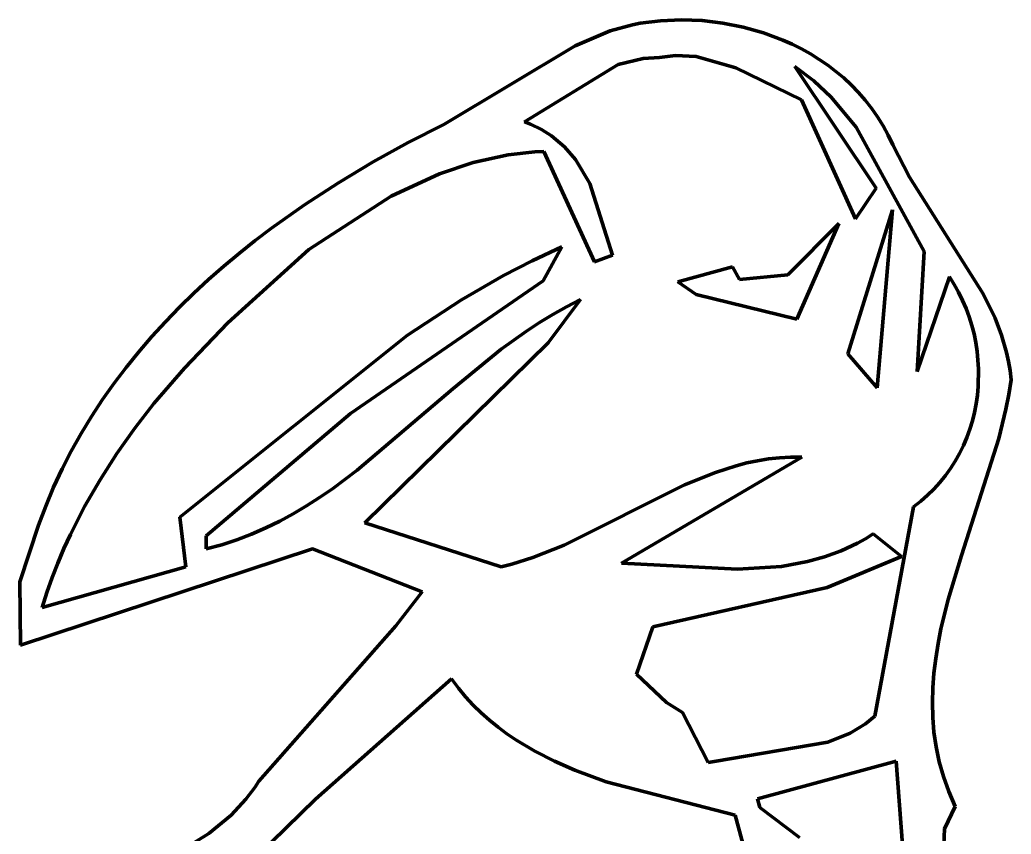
# Model space of a CAD drawing. Header units: millimetres. Extents: x 0 to 10.4, y 0 to 10.4.
# Drawn here: x 7.143 to 7.848, y 7.192 to 7.771 of the extents above; entities that cross this region are included whole.
import ezdxf

# ---------------------------------------------------------------- set-up
doc = ezdxf.new("R2010")
doc.units = ezdxf.units.MM
doc.layers.add('color#2b2b2bff', color=7, linetype='CONTINUOUS', lineweight=100)
doc.layers.add('color#fdfdfdff', color=7, linetype='CONTINUOUS', lineweight=100)

msp = doc.modelspace()

# ---------------------------------------------------------------- linework, layer by layer
at = {"layer": 'color#2b2b2bff'}
for p, q in [((7.56299, 7.76355), (7.57881, 7.76801)), ((7.57881, 7.76801), (7.58426, 7.76911)), ((7.58426, 7.76911), (7.5988, 7.77087)), ((7.5988, 7.77087), (7.61354, 7.77146)), ((7.61354, 7.77146), (7.62833, 7.77089)), ((7.62833, 7.77089), (7.64307, 7.76917)), ((7.64307, 7.76917), (7.65763, 7.76629)), ((7.65763, 7.76629), (7.67189, 7.76227)), ((7.53808, 7.75296), (7.56299, 7.76355)), ((7.67189, 7.76227), (7.68573, 7.7571)), ((7.44453, 7.69706), (7.53808, 7.75296)), ((7.68573, 7.7571), (7.69245, 7.75409)), ((7.69245, 7.75409), (7.69903, 7.7508)), ((7.69903, 7.7508), (7.70543, 7.74723)), ((7.58646, 7.74395), (7.56848, 7.73959)), ((7.59789, 7.74465), (7.58646, 7.74395)), ((7.60927, 7.746), (7.59789, 7.74465)), ((7.62401, 7.7453), (7.60927, 7.746)), ((7.65223, 7.73744), (7.62401, 7.7453)), ((7.70543, 7.74723), (7.71166, 7.74337)), ((7.56848, 7.73959), (7.50204, 7.69883)), ((7.69913, 7.71453), (7.65223, 7.73744)), ((7.70777, 7.728), (7.69421, 7.73825)), ((7.69421, 7.73825), (7.75217, 7.65176)), ((7.71166, 7.74337), (7.71769, 7.73924)), ((7.71769, 7.73924), (7.72351, 7.73482)), ((7.72351, 7.73482), (7.7291, 7.73012)), ((7.7291, 7.73012), (7.73445, 7.72515)), ((7.72003, 7.71656), (7.70777, 7.728)), ((7.73445, 7.72515), (7.73954, 7.71989)), ((7.73797, 7.69527), (7.72003, 7.71656)), ((7.73954, 7.71989), (7.74437, 7.71436)), ((7.73746, 7.63009), (7.69913, 7.71453)), ((7.74437, 7.71436), (7.7489, 7.70855)), ((7.7489, 7.70855), (7.75313, 7.70246)), ((7.75313, 7.70246), (7.75705, 7.6961)), ((7.41927, 7.68419), (7.44453, 7.69706)), ((7.50204, 7.69883), (7.50624, 7.69719)), ((7.50624, 7.69719), (7.51403, 7.69338)), ((7.78631, 7.60674), (7.73797, 7.69527)), ((7.75705, 7.6961), (7.76063, 7.68946)), ((7.51403, 7.69338), (7.52107, 7.68892)), ((7.52107, 7.68892), (7.53032, 7.68113)), ((7.76063, 7.68946), (7.76387, 7.68254)), ((7.39423, 7.67039), (7.41927, 7.68419)), ((7.53032, 7.68113), (7.53816, 7.67219)), ((7.76387, 7.68254), (7.77574, 7.65953)), ((7.49025, 7.67542), (7.46556, 7.67001)), ((7.50921, 7.6776), (7.49025, 7.67542)), ((7.51561, 7.67794), (7.50921, 7.6776)), ((7.55182, 7.59929), (7.51561, 7.67794)), ((7.36956, 7.65565), (7.39423, 7.67039)), ((7.46556, 7.67001), (7.44157, 7.66206)), ((7.53816, 7.67219), (7.54851, 7.65518)), ((7.44157, 7.66206), (7.40702, 7.64615)), ((7.77574, 7.65953), (7.82833, 7.57663)), ((7.3454, 7.63993), (7.36956, 7.65565)), ((7.54851, 7.65518), (7.56453, 7.60422)), ((7.75217, 7.65176), (7.73746, 7.63009)), ((7.40702, 7.64615), (7.34861, 7.60808)), ((7.32187, 7.62324), (7.3454, 7.63993)), ((7.73208, 7.53396), (7.76384, 7.63633)), ((7.76384, 7.63633), (7.75286, 7.50993)), ((7.68926, 7.59021), (7.7256, 7.62663)), ((7.7256, 7.62663), (7.69569, 7.5586)), ((7.31039, 7.61451), (7.32187, 7.62324)), ((7.29912, 7.60554), (7.31039, 7.61451)), ((7.50753, 7.60021), (7.52847, 7.60997)), ((7.52847, 7.60997), (7.51513, 7.58601)), ((7.28808, 7.59631), (7.29912, 7.60554)), ((7.34861, 7.60808), (7.29091, 7.55596)), ((7.56453, 7.60422), (7.55182, 7.59929)), ((7.7814, 7.52135), (7.78631, 7.60674)), ((7.27728, 7.58682), (7.28808, 7.59631)), ((7.48708, 7.58964), (7.50753, 7.60021)), ((7.61107, 7.58515), (7.64995, 7.59576)), ((7.64995, 7.59576), (7.65495, 7.58683)), ((7.45722, 7.5724), (7.48708, 7.58964)), ((7.65495, 7.58683), (7.68926, 7.59021)), ((7.80423, 7.58873), (7.7814, 7.52135)), ((7.80767, 7.5833), (7.80423, 7.58873)), ((7.26675, 7.57708), (7.27728, 7.58682)), ((7.51513, 7.58601), (7.37823, 7.49166)), ((7.62411, 7.57629), (7.61107, 7.58515)), ((7.81081, 7.57773), (7.80767, 7.5833)), ((7.2565, 7.56707), (7.26675, 7.57708)), ((7.69569, 7.5586), (7.62411, 7.57629)), ((7.81363, 7.57203), (7.81081, 7.57773)), ((7.82833, 7.57663), (7.83673, 7.55924)), ((7.41876, 7.54722), (7.45722, 7.5724)), ((7.54179, 7.57251), (7.51891, 7.54193)), ((7.52218, 7.56203), (7.53186, 7.56745)), ((7.53186, 7.56745), (7.54179, 7.57251)), ((7.81614, 7.5662), (7.81363, 7.57203)), ((7.24654, 7.5568), (7.2565, 7.56707)), ((7.51271, 7.55626), (7.52218, 7.56203)), ((7.81833, 7.56026), (7.81614, 7.5662)), ((7.82022, 7.55424), (7.81833, 7.56026)), ((7.23689, 7.54626), (7.24654, 7.5568)), ((7.29091, 7.55596), (7.26005, 7.52388)), ((7.50344, 7.55018), (7.51271, 7.55626)), ((7.8218, 7.54814), (7.82022, 7.55424)), ((7.83673, 7.55924), (7.84131, 7.54724)), ((7.22757, 7.53546), (7.23689, 7.54626)), ((7.25669, 7.41787), (7.41876, 7.54722)), ((7.48543, 7.53723), (7.50344, 7.55018)), ((7.82306, 7.54197), (7.8218, 7.54814)), ((7.84131, 7.54724), (7.84492, 7.53486)), ((7.51891, 7.54193), (7.3884, 7.4138)), ((7.82402, 7.53577), (7.82306, 7.54197)), ((7.21861, 7.52438), (7.22757, 7.53546)), ((7.45088, 7.50909), (7.48543, 7.53723)), ((7.75286, 7.50993), (7.73208, 7.53396)), ((7.82501, 7.52327), (7.82402, 7.53577)), ((7.84492, 7.53486), (7.84631, 7.52851)), ((7.84631, 7.52851), (7.8474, 7.52204)), ((7.21, 7.51304), (7.21861, 7.52438)), ((7.26005, 7.52388), (7.23838, 7.49859)), ((7.82476, 7.51078), (7.82501, 7.52327)), ((7.8474, 7.52204), (7.84817, 7.51544)), ((7.20178, 7.50142), (7.21, 7.51304)), ((7.82417, 7.50457), (7.82476, 7.51078)), ((7.84817, 7.51544), (7.84652, 7.50502)), ((7.38298, 7.45132), (7.45088, 7.50909)), ((7.82327, 7.49841), (7.82417, 7.50457)), ((7.84652, 7.50502), (7.84448, 7.49461)), ((7.19395, 7.48952), (7.20178, 7.50142)), ((7.23838, 7.49859), (7.2248, 7.4811)), ((7.82207, 7.4923), (7.82327, 7.49841)), ((7.18654, 7.47734), (7.19395, 7.48952)), ((7.37823, 7.49166), (7.27562, 7.40451)), ((7.82056, 7.48627), (7.82207, 7.4923)), ((7.84448, 7.49461), (7.83943, 7.4738)), ((7.81875, 7.48033), (7.82056, 7.48627)), ((7.17956, 7.46488), (7.18654, 7.47734)), ((7.2248, 7.4811), (7.21198, 7.46308)), ((7.81662, 7.47449), (7.81875, 7.48033)), ((7.81146, 7.46319), (7.8142, 7.46878)), ((7.83943, 7.4738), (7.81279, 7.39054)), ((7.8142, 7.46878), (7.81662, 7.47449)), ((7.17303, 7.45214), (7.17956, 7.46488)), ((7.21198, 7.46308), (7.20002, 7.44451)), ((7.80842, 7.45776), (7.81146, 7.46319)), ((7.69927, 7.46058), (7.57089, 7.38521)), ((7.63773, 7.44971), (7.65259, 7.45446)), ((7.65259, 7.45446), (7.66014, 7.45639)), ((7.66014, 7.45639), (7.66776, 7.458)), ((7.66776, 7.458), (7.67548, 7.45925)), ((7.67548, 7.45925), (7.6833, 7.46011)), ((7.6833, 7.46011), (7.69123, 7.46057)), ((7.69123, 7.46057), (7.69927, 7.46058)), ((7.80508, 7.4525), (7.80842, 7.45776)), ((7.16697, 7.43912), (7.17303, 7.45214)), ((7.36528, 7.43812), (7.38298, 7.45132)), ((7.61588, 7.4408), (7.63773, 7.44971)), ((7.79748, 7.44252), (7.80143, 7.44741)), ((7.80143, 7.44741), (7.80508, 7.4525)), ((7.20002, 7.44451), (7.18898, 7.42537)), ((7.53006, 7.39795), (7.61588, 7.4408)), ((7.79322, 7.43784), (7.79748, 7.44252)), ((7.16139, 7.4258), (7.16697, 7.43912)), ((7.35621, 7.43189), (7.36528, 7.43812)), ((7.7838, 7.42917), (7.78866, 7.43339)), ((7.78866, 7.43339), (7.79322, 7.43784)), ((7.34696, 7.42595), (7.35621, 7.43189)), ((7.77864, 7.42521), (7.7838, 7.42917)), ((7.15631, 7.4122), (7.16139, 7.4258)), ((7.18898, 7.42537), (7.17896, 7.40563)), ((7.32784, 7.41507), (7.33751, 7.42033)), ((7.33751, 7.42033), (7.34696, 7.42595)), ((7.75123, 7.27629), (7.77864, 7.42521)), ((7.14294, 7.37198), (7.15631, 7.4122)), ((7.26096, 7.38248), (7.25669, 7.41787)), ((7.31793, 7.4102), (7.32784, 7.41507)), ((7.3884, 7.4138), (7.48525, 7.38263)), ((7.17896, 7.40563), (7.17435, 7.39553)), ((7.2973, 7.40177), (7.30775, 7.40576)), ((7.30775, 7.40576), (7.31793, 7.4102)), ((7.74447, 7.40254), (7.75005, 7.40605)), ((7.75005, 7.40605), (7.77019, 7.38995)), ((7.27562, 7.40451), (7.27546, 7.39529)), ((7.27546, 7.39529), (7.28654, 7.39827)), ((7.28654, 7.39827), (7.2973, 7.40177)), ((7.50798, 7.38916), (7.53006, 7.39795)), ((7.72726, 7.3939), (7.73881, 7.39936)), ((7.73881, 7.39936), (7.74447, 7.40254)), ((7.35105, 7.39536), (7.14335, 7.32682)), ((7.17435, 7.39553), (7.17002, 7.38527)), ((7.42926, 7.36483), (7.35105, 7.39536)), ((7.71543, 7.38956), (7.72726, 7.3939)), ((7.17002, 7.38527), (7.16599, 7.37486)), ((7.48525, 7.38263), (7.49291, 7.38451)), ((7.49291, 7.38451), (7.50798, 7.38916)), ((7.57089, 7.38521), (7.65338, 7.38088)), ((7.68489, 7.3829), (7.70336, 7.38623)), ((7.70336, 7.38623), (7.71543, 7.38956)), ((7.77019, 7.38995), (7.71721, 7.36784)), ((7.81279, 7.39054), (7.80338, 7.35927)), ((7.15883, 7.35353), (7.26096, 7.38248)), ((7.65338, 7.38088), (7.68489, 7.3829)), ((7.14335, 7.32682), (7.14294, 7.37198)), ((7.16599, 7.37486), (7.16225, 7.36427)), ((7.16225, 7.36427), (7.15883, 7.35353)), ((7.41042, 7.34055), (7.42926, 7.36483)), ((7.71721, 7.36784), (7.59318, 7.33989)), ((7.80338, 7.35927), (7.79825, 7.33839)), ((7.31297, 7.23017), (7.41042, 7.34055)), ((7.59318, 7.33989), (7.58168, 7.30632)), ((7.79825, 7.33839), (7.79617, 7.32794)), ((7.79617, 7.32794), (7.79447, 7.31748)), ((7.79447, 7.31748), (7.79319, 7.30701)), ((7.58168, 7.30632), (7.60288, 7.28614)), ((7.79319, 7.30701), (7.79239, 7.29652)), ((7.44996, 7.30293), (7.35318, 7.21725)), ((7.4549, 7.29636), (7.44996, 7.30293)), ((7.4601, 7.29015), (7.4549, 7.29636)), ((7.79239, 7.29652), (7.7921, 7.28603)), ((7.46554, 7.28427), (7.4601, 7.29015)), ((7.60288, 7.28614), (7.61432, 7.27899)), ((7.7921, 7.28603), (7.79237, 7.27552)), ((7.4712, 7.27871), (7.46554, 7.28427)), ((7.47708, 7.27346), (7.4712, 7.27871)), ((7.61432, 7.27899), (7.63271, 7.24333)), ((7.48316, 7.26851), (7.47708, 7.27346)), ((7.74446, 7.27084), (7.75123, 7.27629)), ((7.79237, 7.27552), (7.79325, 7.26501)), ((7.48944, 7.26384), (7.48316, 7.26851)), ((7.49589, 7.25944), (7.48944, 7.26384)), ((7.71786, 7.25785), (7.73356, 7.26423)), ((7.73356, 7.26423), (7.74446, 7.27084)), ((7.79325, 7.26501), (7.79478, 7.25448)), ((7.5093, 7.25139), (7.49589, 7.25944)), ((7.63679, 7.24419), (7.71786, 7.25785)), ((7.52327, 7.24427), (7.5093, 7.25139)), ((7.79478, 7.25448), (7.79701, 7.24393)), ((7.53773, 7.23796), (7.52327, 7.24427)), ((7.63271, 7.24333), (7.63679, 7.24419)), ((7.76625, 7.24434), (7.66781, 7.21759)), ((7.77091, 7.18496), (7.76625, 7.24434)), ((7.79701, 7.24393), (7.79998, 7.23337)), ((7.56011, 7.2298), (7.53773, 7.23796)), ((7.31005, 7.22571), (7.31297, 7.23017)), ((7.65185, 7.20607), (7.56011, 7.2298)), ((7.79998, 7.23337), (7.80374, 7.22279)), ((7.30374, 7.21736), (7.31005, 7.22571)), ((7.80374, 7.22279), (7.80832, 7.2122)), ((7.29318, 7.20607), (7.30374, 7.21736)), ((7.35318, 7.21725), (7.31152, 7.17663)), ((7.66781, 7.21759), (7.66931, 7.21135)), ((7.66931, 7.21135), (7.69766, 7.19002)), ((7.80832, 7.2122), (7.80068, 7.19623)), ((7.27744, 7.19293), (7.29318, 7.20607)), ((7.66219, 7.16771), (7.65185, 7.20607)), ((7.80068, 7.19623), (7.79803, 7.1297)), ((7.19357, 7.14123), (7.27744, 7.19293))]:
    msp.add_line(p, q, dxfattribs=at)
at = {"layer": 'color#fdfdfdff'}
for p, q in [((7.57881, 7.76801), (7.56299, 7.76355)), ((7.58426, 7.76911), (7.57881, 7.76801)), ((7.5988, 7.77087), (7.58426, 7.76911)), ((7.61354, 7.77146), (7.5988, 7.77087)), ((7.62833, 7.77089), (7.61354, 7.77146)), ((7.64307, 7.76917), (7.62833, 7.77089)), ((7.65763, 7.76629), (7.64307, 7.76917)), ((7.67189, 7.76227), (7.65763, 7.76629)), ((7.56299, 7.76355), (7.53808, 7.75296)), ((7.68573, 7.7571), (7.67189, 7.76227)), ((7.53808, 7.75296), (7.44453, 7.69706)), ((7.69245, 7.75409), (7.68573, 7.7571)), ((7.69903, 7.7508), (7.69245, 7.75409)), ((7.70543, 7.74723), (7.69903, 7.7508)), ((7.56848, 7.73959), (7.58646, 7.74395)), ((7.58646, 7.74395), (7.59789, 7.74465)), ((7.59789, 7.74465), (7.60927, 7.746)), ((7.60927, 7.746), (7.62401, 7.7453)), ((7.62401, 7.7453), (7.65223, 7.73744)), ((7.71166, 7.74337), (7.70543, 7.74723)), ((7.50204, 7.69883), (7.56848, 7.73959)), ((7.65223, 7.73744), (7.69913, 7.71453)), ((7.75217, 7.65176), (7.69421, 7.73825)), ((7.69421, 7.73825), (7.70777, 7.728)), ((7.71769, 7.73924), (7.71166, 7.74337)), ((7.72351, 7.73482), (7.71769, 7.73924)), ((7.7291, 7.73012), (7.72351, 7.73482)), ((7.73445, 7.72515), (7.7291, 7.73012)), ((7.70777, 7.728), (7.72003, 7.71656)), ((7.73954, 7.71989), (7.73445, 7.72515)), ((7.72003, 7.71656), (7.73797, 7.69527)), ((7.74437, 7.71436), (7.73954, 7.71989)), ((7.69913, 7.71453), (7.73746, 7.63009)), ((7.7489, 7.70855), (7.74437, 7.71436)), ((7.75313, 7.70246), (7.7489, 7.70855)), ((7.75705, 7.6961), (7.75313, 7.70246)), ((7.44453, 7.69706), (7.41927, 7.68419)), ((7.50624, 7.69719), (7.50204, 7.69883)), ((7.51403, 7.69338), (7.50624, 7.69719)), ((7.73797, 7.69527), (7.78631, 7.60674)), ((7.76063, 7.68946), (7.75705, 7.6961)), ((7.52107, 7.68892), (7.51403, 7.69338)), ((7.53032, 7.68113), (7.52107, 7.68892)), ((7.76387, 7.68254), (7.76063, 7.68946)), ((7.41927, 7.68419), (7.39423, 7.67039)), ((7.53816, 7.67219), (7.53032, 7.68113)), ((7.77574, 7.65953), (7.76387, 7.68254)), ((7.46556, 7.67001), (7.49025, 7.67542)), ((7.49025, 7.67542), (7.50921, 7.6776)), ((7.50921, 7.6776), (7.51561, 7.67794)), ((7.51561, 7.67794), (7.55182, 7.59929)), ((7.39423, 7.67039), (7.36956, 7.65565)), ((7.44157, 7.66206), (7.46556, 7.67001)), ((7.54851, 7.65518), (7.53816, 7.67219)), ((7.40702, 7.64615), (7.44157, 7.66206)), ((7.82833, 7.57663), (7.77574, 7.65953)), ((7.36956, 7.65565), (7.3454, 7.63993)), ((7.56453, 7.60422), (7.54851, 7.65518)), ((7.73746, 7.63009), (7.75217, 7.65176)), ((7.34861, 7.60808), (7.40702, 7.64615)), ((7.3454, 7.63993), (7.32187, 7.62324)), ((7.76384, 7.63633), (7.73208, 7.53396)), ((7.75286, 7.50993), (7.76384, 7.63633)), ((7.7256, 7.62663), (7.68926, 7.59021)), ((7.69569, 7.5586), (7.7256, 7.62663)), ((7.32187, 7.62324), (7.31039, 7.61451)), ((7.31039, 7.61451), (7.29912, 7.60554)), ((7.52847, 7.60997), (7.50753, 7.60021)), ((7.51513, 7.58601), (7.52847, 7.60997)), ((7.29912, 7.60554), (7.28808, 7.59631)), ((7.29091, 7.55596), (7.34861, 7.60808)), ((7.55182, 7.59929), (7.56453, 7.60422)), ((7.78631, 7.60674), (7.7814, 7.52135)), ((7.28808, 7.59631), (7.27728, 7.58682)), ((7.50753, 7.60021), (7.48708, 7.58964)), ((7.64995, 7.59576), (7.61107, 7.58515)), ((7.65495, 7.58683), (7.64995, 7.59576)), ((7.48708, 7.58964), (7.45722, 7.5724)), ((7.68926, 7.59021), (7.65495, 7.58683)), ((7.7814, 7.52135), (7.80423, 7.58873)), ((7.80423, 7.58873), (7.80767, 7.5833)), ((7.27728, 7.58682), (7.26675, 7.57708)), ((7.37823, 7.49166), (7.51513, 7.58601)), ((7.61107, 7.58515), (7.62411, 7.57629)), ((7.80767, 7.5833), (7.81081, 7.57773)), ((7.26675, 7.57708), (7.2565, 7.56707)), ((7.62411, 7.57629), (7.69569, 7.5586)), ((7.81081, 7.57773), (7.81363, 7.57203)), ((7.83673, 7.55924), (7.82833, 7.57663)), ((7.45722, 7.5724), (7.41876, 7.54722)), ((7.51891, 7.54193), (7.54179, 7.57251)), ((7.53186, 7.56745), (7.52218, 7.56203)), ((7.54179, 7.57251), (7.53186, 7.56745)), ((7.81363, 7.57203), (7.81614, 7.5662)), ((7.2565, 7.56707), (7.24654, 7.5568)), ((7.52218, 7.56203), (7.51271, 7.55626)), ((7.81614, 7.5662), (7.81833, 7.56026)), ((7.81833, 7.56026), (7.82022, 7.55424)), ((7.24654, 7.5568), (7.23689, 7.54626)), ((7.26005, 7.52388), (7.29091, 7.55596)), ((7.51271, 7.55626), (7.50344, 7.55018)), ((7.82022, 7.55424), (7.8218, 7.54814)), ((7.84131, 7.54724), (7.83673, 7.55924)), ((7.23689, 7.54626), (7.22757, 7.53546)), ((7.41876, 7.54722), (7.25669, 7.41787)), ((7.50344, 7.55018), (7.48543, 7.53723)), ((7.8218, 7.54814), (7.82306, 7.54197)), ((7.84492, 7.53486), (7.84131, 7.54724)), ((7.3884, 7.4138), (7.51891, 7.54193)), ((7.82306, 7.54197), (7.82402, 7.53577)), ((7.22757, 7.53546), (7.21861, 7.52438)), ((7.48543, 7.53723), (7.45088, 7.50909)), ((7.73208, 7.53396), (7.75286, 7.50993)), ((7.82402, 7.53577), (7.82501, 7.52327)), ((7.84631, 7.52851), (7.84492, 7.53486)), ((7.8474, 7.52204), (7.84631, 7.52851)), ((7.21861, 7.52438), (7.21, 7.51304)), ((7.23838, 7.49859), (7.26005, 7.52388)), ((7.82501, 7.52327), (7.82476, 7.51078)), ((7.84817, 7.51544), (7.8474, 7.52204)), ((7.21, 7.51304), (7.20178, 7.50142)), ((7.82476, 7.51078), (7.82417, 7.50457)), ((7.84652, 7.50502), (7.84817, 7.51544)), ((7.45088, 7.50909), (7.38298, 7.45132)), ((7.82417, 7.50457), (7.82327, 7.49841)), ((7.84448, 7.49461), (7.84652, 7.50502)), ((7.20178, 7.50142), (7.19395, 7.48952)), ((7.2248, 7.4811), (7.23838, 7.49859)), ((7.82327, 7.49841), (7.82207, 7.4923)), ((7.19395, 7.48952), (7.18654, 7.47734)), ((7.27562, 7.40451), (7.37823, 7.49166)), ((7.82207, 7.4923), (7.82056, 7.48627)), ((7.83943, 7.4738), (7.84448, 7.49461)), ((7.82056, 7.48627), (7.81875, 7.48033)), ((7.18654, 7.47734), (7.17956, 7.46488)), ((7.21198, 7.46308), (7.2248, 7.4811)), ((7.81875, 7.48033), (7.81662, 7.47449)), ((7.8142, 7.46878), (7.81146, 7.46319)), ((7.81279, 7.39054), (7.83943, 7.4738)), ((7.81662, 7.47449), (7.8142, 7.46878)), ((7.17956, 7.46488), (7.17303, 7.45214)), ((7.20002, 7.44451), (7.21198, 7.46308)), ((7.81146, 7.46319), (7.80842, 7.45776)), ((7.57089, 7.38521), (7.69927, 7.46058)), ((7.65259, 7.45446), (7.63773, 7.44971)), ((7.66014, 7.45639), (7.65259, 7.45446)), ((7.66776, 7.458), (7.66014, 7.45639)), ((7.67548, 7.45925), (7.66776, 7.458)), ((7.6833, 7.46011), (7.67548, 7.45925)), ((7.69123, 7.46057), (7.6833, 7.46011)), ((7.69927, 7.46058), (7.69123, 7.46057)), ((7.80842, 7.45776), (7.80508, 7.4525)), ((7.17303, 7.45214), (7.16697, 7.43912)), ((7.38298, 7.45132), (7.36528, 7.43812)), ((7.63773, 7.44971), (7.61588, 7.4408)), ((7.80143, 7.44741), (7.79748, 7.44252)), ((7.80508, 7.4525), (7.80143, 7.44741)), ((7.18898, 7.42537), (7.20002, 7.44451)), ((7.61588, 7.4408), (7.53006, 7.39795)), ((7.79748, 7.44252), (7.79322, 7.43784)), ((7.16697, 7.43912), (7.16139, 7.4258)), ((7.36528, 7.43812), (7.35621, 7.43189)), ((7.78866, 7.43339), (7.7838, 7.42917)), ((7.79322, 7.43784), (7.78866, 7.43339)), ((7.35621, 7.43189), (7.34696, 7.42595)), ((7.7838, 7.42917), (7.77864, 7.42521)), ((7.16139, 7.4258), (7.15631, 7.4122)), ((7.17896, 7.40563), (7.18898, 7.42537)), ((7.33751, 7.42033), (7.32784, 7.41507)), ((7.34696, 7.42595), (7.33751, 7.42033)), ((7.77864, 7.42521), (7.75123, 7.27629)), ((7.15631, 7.4122), (7.14294, 7.37198)), ((7.25669, 7.41787), (7.26096, 7.38248)), ((7.32784, 7.41507), (7.31793, 7.4102)), ((7.48525, 7.38263), (7.3884, 7.4138)), ((7.17435, 7.39553), (7.17896, 7.40563)), ((7.30775, 7.40576), (7.2973, 7.40177)), ((7.31793, 7.4102), (7.30775, 7.40576)), ((7.75005, 7.40605), (7.74447, 7.40254)), ((7.77019, 7.38995), (7.75005, 7.40605)), ((7.27546, 7.39529), (7.27562, 7.40451)), ((7.28654, 7.39827), (7.27546, 7.39529)), ((7.2973, 7.40177), (7.28654, 7.39827)), ((7.53006, 7.39795), (7.50798, 7.38916)), ((7.73881, 7.39936), (7.72726, 7.3939)), ((7.74447, 7.40254), (7.73881, 7.39936)), ((7.14335, 7.32682), (7.35105, 7.39536)), ((7.17002, 7.38527), (7.17435, 7.39553)), ((7.35105, 7.39536), (7.42926, 7.36483)), ((7.72726, 7.3939), (7.71543, 7.38956)), ((7.16599, 7.37486), (7.17002, 7.38527)), ((7.49291, 7.38451), (7.48525, 7.38263)), ((7.50798, 7.38916), (7.49291, 7.38451)), ((7.65338, 7.38088), (7.57089, 7.38521)), ((7.70336, 7.38623), (7.68489, 7.3829)), ((7.71543, 7.38956), (7.70336, 7.38623)), ((7.71721, 7.36784), (7.77019, 7.38995)), ((7.80338, 7.35927), (7.81279, 7.39054)), ((7.26096, 7.38248), (7.15883, 7.35353)), ((7.68489, 7.3829), (7.65338, 7.38088)), ((7.14294, 7.37198), (7.14335, 7.32682)), ((7.16225, 7.36427), (7.16599, 7.37486)), ((7.15883, 7.35353), (7.16225, 7.36427)), ((7.42926, 7.36483), (7.41042, 7.34055)), ((7.59318, 7.33989), (7.71721, 7.36784)), ((7.79825, 7.33839), (7.80338, 7.35927)), ((7.41042, 7.34055), (7.31297, 7.23017)), ((7.58168, 7.30632), (7.59318, 7.33989)), ((7.79617, 7.32794), (7.79825, 7.33839)), ((7.79447, 7.31748), (7.79617, 7.32794)), ((7.79319, 7.30701), (7.79447, 7.31748)), ((7.60288, 7.28614), (7.58168, 7.30632)), ((7.79239, 7.29652), (7.79319, 7.30701)), ((7.35318, 7.21725), (7.44996, 7.30293)), ((7.44996, 7.30293), (7.4549, 7.29636)), ((7.4549, 7.29636), (7.4601, 7.29015)), ((7.7921, 7.28603), (7.79239, 7.29652)), ((7.4601, 7.29015), (7.46554, 7.28427)), ((7.61432, 7.27899), (7.60288, 7.28614)), ((7.79237, 7.27552), (7.7921, 7.28603)), ((7.46554, 7.28427), (7.4712, 7.27871)), ((7.4712, 7.27871), (7.47708, 7.27346)), ((7.63271, 7.24333), (7.61432, 7.27899)), ((7.47708, 7.27346), (7.48316, 7.26851)), ((7.75123, 7.27629), (7.74446, 7.27084)), ((7.79325, 7.26501), (7.79237, 7.27552)), ((7.48316, 7.26851), (7.48944, 7.26384)), ((7.48944, 7.26384), (7.49589, 7.25944)), ((7.73356, 7.26423), (7.71786, 7.25785)), ((7.74446, 7.27084), (7.73356, 7.26423)), ((7.79478, 7.25448), (7.79325, 7.26501)), ((7.49589, 7.25944), (7.5093, 7.25139)), ((7.71786, 7.25785), (7.63679, 7.24419)), ((7.5093, 7.25139), (7.52327, 7.24427)), ((7.79701, 7.24393), (7.79478, 7.25448)), ((7.52327, 7.24427), (7.53773, 7.23796)), ((7.63679, 7.24419), (7.63271, 7.24333)), ((7.66781, 7.21759), (7.76625, 7.24434)), ((7.76625, 7.24434), (7.77091, 7.18496)), ((7.79998, 7.23337), (7.79701, 7.24393)), ((7.53773, 7.23796), (7.56011, 7.2298)), ((7.31297, 7.23017), (7.31005, 7.22571)), ((7.56011, 7.2298), (7.65185, 7.20607)), ((7.80374, 7.22279), (7.79998, 7.23337)), ((7.31005, 7.22571), (7.30374, 7.21736)), ((7.80832, 7.2122), (7.80374, 7.22279)), ((7.30374, 7.21736), (7.29318, 7.20607)), ((7.31152, 7.17663), (7.35318, 7.21725)), ((7.66931, 7.21135), (7.66781, 7.21759)), ((7.69766, 7.19002), (7.66931, 7.21135)), ((7.80068, 7.19623), (7.80832, 7.2122)), ((7.29318, 7.20607), (7.27744, 7.19293)), ((7.65185, 7.20607), (7.66219, 7.16771)), ((7.79803, 7.1297), (7.80068, 7.19623)), ((7.27744, 7.19293), (7.19357, 7.14123))]:
    msp.add_line(p, q, dxfattribs=at)

doc.saveas('drawing.dxf')
